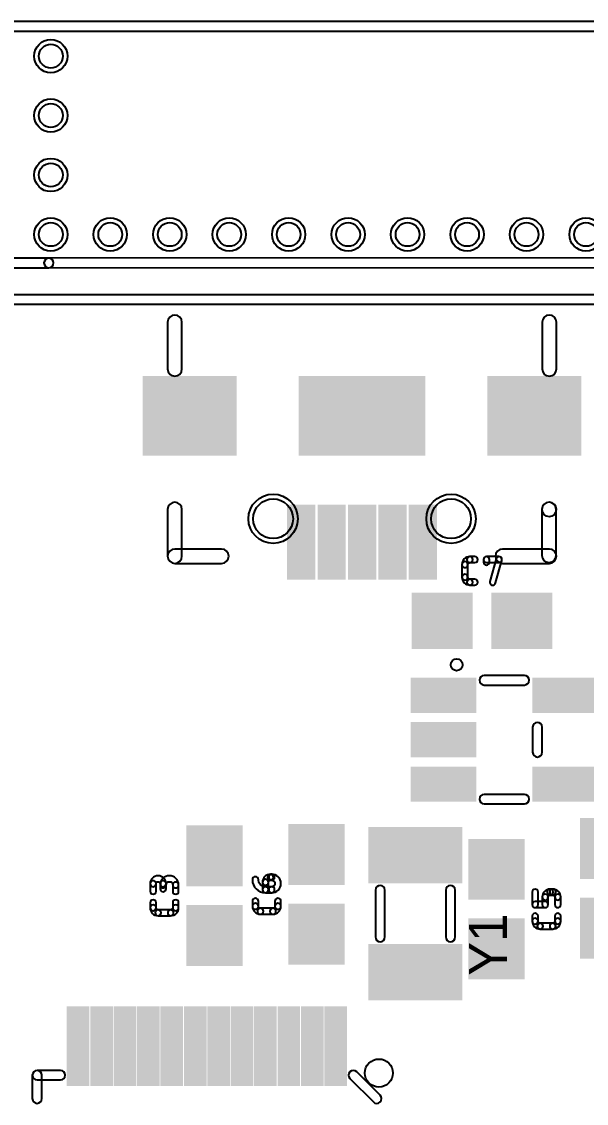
# Model space of a CAD drawing. Extents: x 0.02 to 3.96, y 0.03 to 4.16.
# Drawn here: x 1.713 to 2.188, y 3.25 to 4.16 of the extents above; entities that cross this region are included whole.
import ezdxf
from ezdxf.enums import TextEntityAlignment as Align

# ---------------------------------------------------------------- set-up
doc = ezdxf.new("R2010")
doc.units = 0
for name, color, linetype in [('20', 253, 'CONTINUOUS'), ('21', 253, 'CONTINUOUS'), ('25', 253, 'CONTINUOUS'), ('29', 253, 'CONTINUOUS')]:
    doc.layers.add(name, color=color, linetype=linetype)

# ---------------------------------------------------------------- blocks, each defined once
blk = doc.blocks.new('RECT')
blk.add_solid([(-0.5, -0.5), (0.5, -0.5), (-0.5, 0.5), (0.5, 0.5)])

msp = doc.modelspace()

# ---------------------------------------------------------------- linework, layer by layer
at = {"layer": '20'}
for points in [[(0.5375, 4.15225), (3.44375, 4.15225, 1), (3.44375, 4.16025), (0.5375, 4.16025, 1)], [(1.5935, 3.95325), (1.73575, 3.95325, 1), (1.73575, 3.96125), (1.5935, 3.96125, 1)], [(1.735752, 3.95325), (2.394502, 3.9535, 1), (2.394498, 3.9615), (1.735748, 3.96125, 1)], [(1.6105, 3.9225), (2.375, 3.9225, 1), (2.375, 3.9305), (1.6105, 3.9305, 1)]]:
    msp.add_lwpolyline(points, format="xyb", close=True, dxfattribs=at)
for centre, radius in [((1.7375, 4.13125), 0.01), ((1.7375, 4.08125), 0.01), ((1.7375, 4.03125), 0.01), ((1.7375, 3.98125), 0.01), ((1.7875, 3.98125), 0.01), ((1.8375, 3.98125), 0.01), ((1.8875, 3.98125), 0.01), ((1.9375, 3.98125), 0.01), ((1.9875, 3.98125), 0.01), ((2.0375, 3.98125), 0.01), ((2.0875, 3.98125), 0.01), ((2.1375, 3.98125), 0.01), ((2.1875, 3.98125), 0.01), ((1.924417, 3.742086), 0.016732), ((2.074023, 3.742086), 0.016732)]:
    msp.add_circle(centre, radius, dxfattribs=at)
at = {"layer": '21'}
for points in [[(1.84774, 3.86807), (1.84774, 3.90744, 1), (1.83574, 3.90744), (1.83574, 3.86807, 1)], [(2.1627, 3.86807), (2.1627, 3.90744, 1), (2.1507, 3.90744), (2.1507, 3.86807, 1)], [(1.83574, 3.74996), (1.83574, 3.71059, 1), (1.84774, 3.71059), (1.84774, 3.74996, 1)], [(2.16242, 3.7113), (2.16242, 3.74996, 1), (2.15042, 3.74996), (2.15042, 3.7113, 1)], [(2.15642, 3.74396), (2.1567, 3.74396, 1), (2.1567, 3.75596), (2.15642, 3.75596, 1)], [(1.84174, 3.70459), (1.88111, 3.70459, 1), (1.88111, 3.71659), (1.84174, 3.71659, 1)], [(2.1567, 3.71659), (2.11733, 3.71659, 1), (2.11733, 3.70459), (2.1567, 3.70459, 1)], [(2.101844, 3.60225), (2.135656, 3.60225, 1), (2.135656, 3.61025), (2.101844, 3.61025, 1)], [(2.142656, 3.566817), (2.142656, 3.545683, 1), (2.150656, 3.545683), (2.150656, 3.566817, 1)], [(2.135656, 3.51025), (2.101844, 3.51025, 1), (2.101844, 3.50225), (2.135656, 3.50225, 1)], [(2.018472, 3.390315), (2.018472, 3.429685, 1), (2.010472, 3.429685), (2.010472, 3.390315, 1)], [(2.069528, 3.429685), (2.069528, 3.390315, 1), (2.077528, 3.390315), (2.077528, 3.429685, 1)], [(1.725955, 3.270045), (1.74564, 3.270045, 1), (1.74564, 3.278045), (1.725955, 3.278045, 1)], [(1.729955, 3.25436), (1.729955, 3.274045, 1), (1.721955, 3.274045), (1.721955, 3.25436, 1)], [(1.989032, 3.271217), (2.008717, 3.251532, 1), (2.014374, 3.257189), (1.994689, 3.276874, 1)]]:
    msp.add_lwpolyline(points, format="xyb", close=True, dxfattribs=at)
for centre, radius in [((2.07875, 3.61925), 0.005), ((2.013356, 3.275856), 0.011811)]:
    msp.add_circle(centre, radius, dxfattribs=at)
at = {"layer": '25'}
for points in [[(2.089888, 3.70525, 1), (2.089888, 3.71025, 0.414205), (2.083166, 3.703528, 1), (2.088166, 3.703528, -0.414205)], [(2.089888, 3.70525, 1), (2.089888, 3.71025, 0.414205), (2.083166, 3.703528, 1), (2.088166, 3.703528, -0.414205)], [(2.088166, 3.692972), (2.088166, 3.703528, 1), (2.083166, 3.703528), (2.083166, 3.692972, 1)], [(2.088166, 3.692972), (2.088166, 3.703528, 1), (2.083166, 3.703528), (2.083166, 3.692972, 1)], [(2.089888, 3.70525), (2.09411, 3.70525, 1), (2.09411, 3.71025), (2.089888, 3.71025, 1)], [(2.089888, 3.70525), (2.09411, 3.70525, 1), (2.09411, 3.71025), (2.089888, 3.71025, 1)], [(2.106279, 3.705639), (2.106279, 3.70775, 1), (2.101279, 3.70775), (2.101279, 3.705639, 1)], [(2.103779, 3.70525), (2.114334, 3.70525, 1), (2.114334, 3.71025), (2.103779, 3.71025, 1)], [(2.106279, 3.705639), (2.106279, 3.70775, 1), (2.101279, 3.70775), (2.101279, 3.705639, 1)], [(2.103779, 3.70525), (2.114334, 3.70525, 1), (2.114334, 3.71025), (2.103779, 3.71025, 1)], [(2.111925, 3.708419), (2.106648, 3.689419, 1), (2.111465, 3.688081), (2.116743, 3.707081, 1)], [(2.111925, 3.708419), (2.106648, 3.689419, 1), (2.111465, 3.688081), (2.116743, 3.707081, 1)], [(2.088166, 3.692972, 1), (2.083166, 3.692972, 0.414214), (2.089888, 3.68625, 1), (2.089888, 3.69125, -0.414214)], [(2.088166, 3.692972, 1), (2.083166, 3.692972, 0.414214), (2.089888, 3.68625, 1), (2.089888, 3.69125, -0.414214)], [(2.09411, 3.69125), (2.089888, 3.69125, 1), (2.089888, 3.68625), (2.09411, 3.68625, 1)], [(2.09411, 3.69125), (2.089888, 3.69125, 1), (2.089888, 3.68625), (2.09411, 3.68625, 1)], [(1.829444, 3.435112, 1), (1.834444, 3.435112, 1), (1.821, 3.435112, 1), (1.826, 3.435112, -1)], [(1.829444, 3.435112, 1), (1.834444, 3.435112, 1), (1.821, 3.435112, 1), (1.826, 3.435112, -1)], [(1.84, 3.434056, 1), (1.845, 3.434056, 1), (1.829444, 3.434056, 1), (1.834444, 3.434056, -1)], [(1.84, 3.434056, 1), (1.845, 3.434056, 1), (1.829444, 3.434056, 1), (1.834444, 3.434056, -1)], [(1.912, 3.438473, 1), (1.907, 3.438473, 0.414205), (1.917945, 3.427529, 1), (1.917945, 3.432529, -0.414205)], [(1.912, 3.438473, 1), (1.907, 3.438473, 0.414205), (1.917945, 3.427529, 1), (1.917945, 3.432529, -0.414205)], [(1.922167, 3.438084, 1), (1.922167, 3.443084, 0.414214), (1.915445, 3.436362, 1), (1.920445, 3.436362, -0.414214)], [(1.922167, 3.438084, 1), (1.922167, 3.443084, 0.414214), (1.915445, 3.436362, 1), (1.920445, 3.436362, -0.414214)], [(1.922167, 3.438084), (1.923222, 3.438084, 1), (1.923222, 3.443084), (1.922167, 3.443084, 1)], [(1.922167, 3.438084), (1.923222, 3.438084, 1), (1.923222, 3.443084), (1.922167, 3.443084, 1)], [(1.923222, 3.432529, 1), (1.923222, 3.427529, 1), (1.923222, 3.443084, 1), (1.923222, 3.438084, -1)], [(1.923222, 3.432529, 1), (1.923222, 3.427529, 1), (1.923222, 3.443084, 1), (1.923222, 3.438084, -1)], [(1.826, 3.428779), (1.826, 3.435112, 1), (1.821, 3.435112), (1.821, 3.428779, 1)], [(1.826, 3.428779), (1.826, 3.435112, 1), (1.821, 3.435112), (1.821, 3.428779, 1)], [(1.829445, 3.435112), (1.829445, 3.43089, 1), (1.834445, 3.43089), (1.834445, 3.435112, 1)], [(1.829445, 3.435112), (1.829445, 3.43089, 1), (1.834445, 3.43089), (1.834445, 3.435112, 1)], [(1.845, 3.428779), (1.845, 3.434056, 1), (1.84, 3.434056), (1.84, 3.428779, 1)], [(1.845, 3.428779), (1.845, 3.434056, 1), (1.84, 3.434056), (1.84, 3.428779, 1)], [(1.920445, 3.430029), (1.920445, 3.436362, 1), (1.915445, 3.436362), (1.915445, 3.430029, 1)], [(1.920445, 3.430029), (1.920445, 3.436362, 1), (1.915445, 3.436362), (1.915445, 3.430029, 1)], [(1.923222, 3.432529), (1.917945, 3.432529, 1), (1.917945, 3.427529), (1.923222, 3.427529, 1)], [(1.923222, 3.432529), (1.917945, 3.432529, 1), (1.917945, 3.427529), (1.923222, 3.427529, 1)], [(2.14725, 3.417529), (2.14725, 3.428084, 1), (2.14225, 3.428084), (2.14225, 3.417529, 1)], [(2.14725, 3.417529), (2.14725, 3.428084, 1), (2.14225, 3.428084), (2.14225, 3.417529, 1)], [(2.157417, 3.425584, 1), (2.157417, 3.430584, 0.414214), (2.150695, 3.423862, 1), (2.155695, 3.423862, -0.414214)], [(2.157417, 3.425584, 1), (2.157417, 3.430584, 0.414214), (2.150695, 3.423862, 1), (2.155695, 3.423862, -0.414214)], [(2.159528, 3.430584), (2.157417, 3.430584, 1), (2.157417, 3.425584), (2.159528, 3.425584, 1)], [(2.159528, 3.430584), (2.157417, 3.430584, 1), (2.157417, 3.425584), (2.159528, 3.425584, 1)], [(2.16125, 3.423862, 1), (2.16625, 3.423862, 0.414214), (2.159528, 3.430584, 1), (2.159528, 3.425584, -0.414214)], [(2.16125, 3.423862, 1), (2.16625, 3.423862, 0.414214), (2.159528, 3.430584, 1), (2.159528, 3.425584, -0.414214)], [(1.826, 3.414888), (1.826, 3.41911, 1), (1.821, 3.41911), (1.821, 3.414888, 1)], [(1.826, 3.414888), (1.826, 3.41911, 1), (1.821, 3.41911), (1.821, 3.414888, 1)], [(1.84, 3.41911), (1.84, 3.414888, 1), (1.845, 3.414888), (1.845, 3.41911, 1)], [(1.84, 3.41911), (1.84, 3.414888, 1), (1.845, 3.414888), (1.845, 3.41911, 1)], [(1.912, 3.416138), (1.912, 3.42036, 1), (1.907, 3.42036), (1.907, 3.416138, 1)], [(1.912, 3.416138), (1.912, 3.42036, 1), (1.907, 3.42036), (1.907, 3.416138, 1)], [(1.926, 3.42036), (1.926, 3.416138, 1), (1.931, 3.416138), (1.931, 3.42036, 1)], [(1.926, 3.42036), (1.926, 3.416138, 1), (1.931, 3.416138), (1.931, 3.42036, 1)], [(2.150695, 3.423862), (2.150695, 3.417529, 1), (2.155695, 3.417529), (2.155695, 3.423862, 1)], [(2.150695, 3.423862), (2.150695, 3.417529, 1), (2.155695, 3.417529), (2.155695, 3.423862, 1)], [(2.16625, 3.417529), (2.16625, 3.423862, 1), (2.16125, 3.423862), (2.16125, 3.417529, 1)], [(2.16625, 3.417529), (2.16625, 3.423862, 1), (2.16125, 3.423862), (2.16125, 3.417529, 1)], [(1.826, 3.414888, 1), (1.821, 3.414888, 0.414196), (1.827722, 3.408166, 1), (1.827722, 3.413166, -0.414196)], [(1.826, 3.414888, 1), (1.821, 3.414888, 0.414196), (1.827722, 3.408166, 1), (1.827722, 3.413166, -0.414196)], [(1.838278, 3.413166), (1.827722, 3.413166, 1), (1.827722, 3.408166), (1.838278, 3.408166, 1)], [(1.838278, 3.413166), (1.827722, 3.413166, 1), (1.827722, 3.408166), (1.838278, 3.408166, 1)], [(1.838278, 3.413166, 1), (1.838278, 3.408166, 0.414214), (1.845, 3.414888, 1), (1.84, 3.414888, -0.414214)], [(1.838278, 3.413166, 1), (1.838278, 3.408166, 0.414214), (1.845, 3.414888, 1), (1.84, 3.414888, -0.414214)], [(1.912, 3.416138, 1), (1.907, 3.416138, 0.414196), (1.913722, 3.409416, 1), (1.913722, 3.414416, -0.414196)], [(1.912, 3.416138, 1), (1.907, 3.416138, 0.414196), (1.913722, 3.409416, 1), (1.913722, 3.414416, -0.414196)], [(1.924278, 3.414416), (1.913722, 3.414416, 1), (1.913722, 3.409416), (1.924278, 3.409416, 1)], [(1.924278, 3.414416), (1.913722, 3.414416, 1), (1.913722, 3.409416), (1.924278, 3.409416, 1)], [(1.924278, 3.414416, 1), (1.924278, 3.409416, 0.414214), (1.931, 3.416138, 1), (1.926, 3.416138, -0.414214)], [(1.924278, 3.414416, 1), (1.924278, 3.409416, 0.414214), (1.931, 3.416138, 1), (1.926, 3.416138, -0.414214)], [(2.153195, 3.420029), (2.14475, 3.420029, 1), (2.14475, 3.415029), (2.153195, 3.415029, 1)], [(2.153195, 3.420029), (2.14475, 3.420029, 1), (2.14475, 3.415029), (2.153195, 3.415029, 1)], [(2.14725, 3.403638), (2.14725, 3.40786, 1), (2.14225, 3.40786), (2.14225, 3.403638, 1)], [(2.14725, 3.403638), (2.14725, 3.40786, 1), (2.14225, 3.40786), (2.14225, 3.403638, 1)], [(2.14725, 3.403638, 1), (2.14225, 3.403638, 0.414196), (2.148972, 3.396916, 1), (2.148972, 3.401916, -0.414196)], [(2.14725, 3.403638, 1), (2.14225, 3.403638, 0.414196), (2.148972, 3.396916, 1), (2.148972, 3.401916, -0.414196)], [(2.159528, 3.401916, 1), (2.159528, 3.396916, 0.414214), (2.16625, 3.403638, 1), (2.16125, 3.403638, -0.414214)], [(2.159528, 3.401916, 1), (2.159528, 3.396916, 0.414214), (2.16625, 3.403638, 1), (2.16125, 3.403638, -0.414214)], [(2.16125, 3.40786), (2.16125, 3.403638, 1), (2.16625, 3.403638), (2.16625, 3.40786, 1)], [(2.16125, 3.40786), (2.16125, 3.403638, 1), (2.16625, 3.403638), (2.16625, 3.40786, 1)], [(2.159528, 3.401916), (2.148972, 3.401916, 1), (2.148972, 3.396916), (2.159528, 3.396916, 1)], [(2.159528, 3.401916), (2.148972, 3.401916, 1), (2.148972, 3.396916), (2.159528, 3.396916, 1)]]:
    msp.add_lwpolyline(points, format="xyb", close=True, dxfattribs=at)
at = {"layer": '29'}
for centre, radius in [((1.7375, 4.13125), 0.014), ((1.7375, 4.08125), 0.014), ((1.7375, 4.03125), 0.014), ((1.7375, 3.98125), 0.014), ((1.7875, 3.98125), 0.014), ((1.8375, 3.98125), 0.014), ((1.8875, 3.98125), 0.014), ((1.9375, 3.98125), 0.014), ((1.9875, 3.98125), 0.014), ((2.0375, 3.98125), 0.014), ((2.0875, 3.98125), 0.014), ((2.1375, 3.98125), 0.014), ((2.1875, 3.98125), 0.014), ((1.924417, 3.742086), 0.020732), ((2.074023, 3.742086), 0.020732)]:
    msp.add_circle(centre, radius, dxfattribs=at)

# ---------------------------------------------------------------- block references
for p, xscale, yscale, rotation in [((1.854181, 3.8287), 0.066929, 0.07874, 270), ((1.854338, 3.8287), 0.067055, 0.078866, 270), ((1.99922, 3.8287), 0.067055, 0.106425, 270), ((1.99922, 3.8287), 0.066929, 0.106299, 270), ((2.144102, 3.8287), 0.067055, 0.078866, 270), ((2.144259, 3.8287), 0.066929, 0.07874, 270), ((2.067565, 3.593652), 0.029654, 0.055244, 270), ((2.169935, 3.593652), 0.029654, 0.055244, 270), ((2.067565, 3.55625), 0.029654, 0.055244, 270), ((2.067565, 3.518848), 0.029654, 0.055244, 270), ((2.169935, 3.518848), 0.029654, 0.055244, 270), ((1.961, 3.459715), 0.051307, 0.04737, 90), ((2.20625, 3.464715), 0.051307, 0.04737, 270), ((1.875, 3.458465), 0.051307, 0.04737, 90), ((2.044, 3.459213), 0.04737, 0.078866, 270), ((2.11225, 3.447215), 0.051307, 0.04737, 270), ((2.20625, 3.397785), 0.051307, 0.04737, 270), ((1.875, 3.391535), 0.051307, 0.04737, 90), ((1.961, 3.392785), 0.051307, 0.04737, 90), ((2.11225, 3.380285), 0.051307, 0.04737, 270), ((2.044, 3.360787), 0.04737, 0.078866, 270), ((1.760482, 3.298573), 0.067055, 0.019024, 90), ((1.780167, 3.298573), 0.067055, 0.019024, 90), ((1.799852, 3.298573), 0.067055, 0.019024, 90), ((1.819537, 3.298573), 0.067055, 0.019024, 90), ((1.839222, 3.298573), 0.067055, 0.019024, 90), ((1.858907, 3.298573), 0.067055, 0.019024, 90), ((1.878593, 3.298573), 0.067055, 0.019024, 90), ((1.898278, 3.298573), 0.067055, 0.019024, 90), ((1.917963, 3.298573), 0.067055, 0.019024, 90), ((1.937648, 3.298573), 0.067055, 0.019024, 90), ((1.957333, 3.298573), 0.067055, 0.019024, 90), ((1.977018, 3.298573), 0.067055, 0.019024, 90)]:
    msp.add_blockref('RECT', p, dxfattribs=dict(at, xscale=xscale, yscale=yscale, rotation=rotation))
for p, xscale, yscale in [((1.948039, 3.722401), 0.023748, 0.063118), ((1.97363, 3.722401), 0.023748, 0.063118), ((1.99922, 3.722401), 0.023748, 0.063118), ((2.024811, 3.722401), 0.023748, 0.063118), ((2.050401, 3.722401), 0.023748, 0.063118), ((2.066535, 3.65625), 0.051307, 0.04737), ((2.133465, 3.65625), 0.051307, 0.04737)]:
    msp.add_blockref('RECT', p, dxfattribs=dict(at, xscale=xscale, yscale=yscale))

# ---------------------------------------------------------------- texts
at = {"layer": '25'}
msp.add_text('Y1', height=0.032, rotation=90, dxfattribs=at).set_placement((2.089, 3.41), align=Align.TOP_RIGHT)
msp.add_text('Y1', height=0.032, rotation=90, dxfattribs=at).set_placement((2.089, 3.41), align=Align.TOP_RIGHT)

doc.saveas('drawing.dxf')
